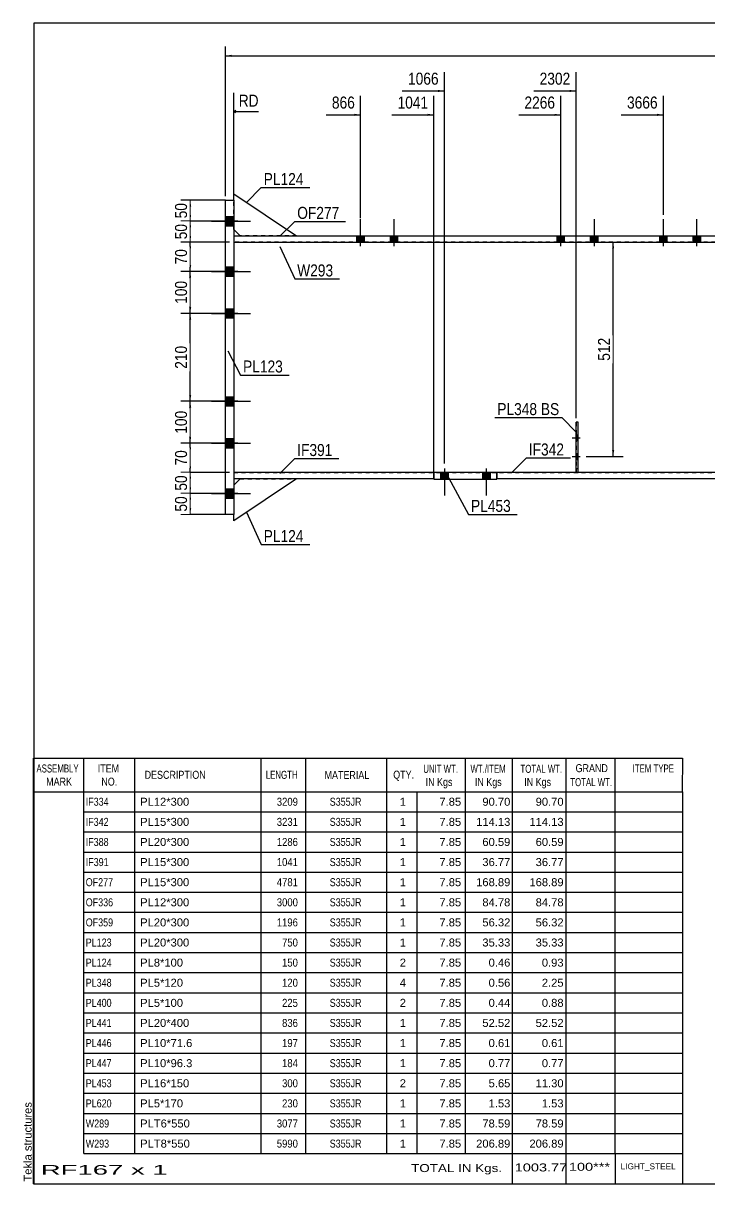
# Model space of a CAD drawing. Header units: millimetres. Extents: x -649 to -247, y -197 to 80.
# Drawn here: x -649.3 to -485.3, y -197.3 to 79.8 of the extents above; entities that cross this region are included whole.
import ezdxf

# ---------------------------------------------------------------- set-up
doc = ezdxf.new("R2010")
doc.units = ezdxf.units.MM
doc.linetypes.add('DXK_LINE_DOT1', pattern=[1.8814, 0.9407, -0.9407])
doc.linetypes.add('DXK_LINE_DOT2', pattern=[3.9198, 1.9599, -1.9599])
doc.styles.add('Arial', font='ARIAL.TTF', dxfattribs={"height": 0.2})
doc.styles.add('Arial Narrow', font='ARIALN.TTF', dxfattribs={"height": 0.2})

# ---------------------------------------------------------------- blocks, each defined once
blk = doc.blocks.new('Unknown-627307222-6750')
at = {"color": 5, "linetype": 'Continuous'}
for p, q in [((-246.76, 79.75), (-646.76, 79.75)), ((-646.76, 79.75), (-646.76, -197.25)), ((-646.76, -197.25), (-246.76, -197.25))]:
    blk.add_line(p, q, dxfattribs=at)
at = {"color": 174, "linetype": 'Continuous', "style": 'Arial'}
blk.add_text('Tekla structures', height=1.9102, rotation=90, dxfattribs=at).set_placement((-647.26, -196.75))
blk = doc.blocks.new('Part-627307222-8861 - 4763')
at = {"color": 7, "linetype": 'DXK_LINE_DOT1'}
for p, q in [((-517.27, -15.5), (-517.27, -27.5)), ((-516.77, -15.5), (-517.27, -15.5)), ((-516.77, -27.5), (-516.77, -15.5))]:
    blk.add_line(p, q, dxfattribs=at)
blk = doc.blocks.new('Part-627307222-4787 - 4763')
at = {"color": 2, "linetype": 'Continuous'}
for p, q in [((-601, 37.5), (-599, 37.5)), ((-601, -37.5), (-601, 37.5)), ((-599, 37.5), (-599, -37.5)), ((-599, -37.5), (-601, -37.5))]:
    blk.add_line(p, q, dxfattribs=at)
blk = doc.blocks.new('Part-627307222-4779 - 4763')
at = {"color": 2, "linetype": 'Continuous'}
for p, q in [((-599, 29), (-577, 29)), ((-599, 29), (-599, 27.5)), ((-576.9, 29), (-529.19, 29)), ((-529.09, 29), (-504.69, 29)), ((-504.59, 29), (-480.19, 29)), ((-480.09, 29), (-451.09, 29)), ((-450.99, 29), (-443.99, 29)), ((-443.99, 29), (-443.99, 27.5)), ((-599, 27.5), (-577, 27.5)), ((-576.9, 27.5), (-529.19, 27.5)), ((-529.09, 27.5), (-504.69, 27.5)), ((-504.59, 27.5), (-480.19, 27.5)), ((-480.09, 27.5), (-451.09, 27.5)), ((-450.99, 27.5), (-443.99, 27.5))]:
    blk.add_line(p, q, dxfattribs=at)
blk = doc.blocks.new('Bolt-627307222-8863 - 4763')
at = {"color": 3, "linetype": 'DXK_LINE_DOT2'}
for p, q in [((-518.22, -19.18), (-514.92, -19.18)), ((-517.27, -18.48), (-516.77, -18.48)), ((-517.27, -19.88), (-516.77, -19.88)), ((-518.22, -23.66), (-514.92, -23.66)), ((-517.27, -22.96), (-516.77, -22.96)), ((-517.27, -24.36), (-516.77, -24.36))]:
    blk.add_line(p, q, dxfattribs=at)
blk = doc.blocks.new('Part-627307222-4785 - 4763')
at = {"color": 7, "linetype": 'DXK_LINE_DOT1'}
for p, q in [((-577, 27.5), (-599, 27.5)), ((-599, 27.5), (-599, -27.5)), ((-529.19, 27.5), (-576.9, 27.5)), ((-504.69, 27.5), (-529.09, 27.5)), ((-480.19, 27.5), (-504.59, 27.5)), ((-599, -27.5), (-577, -27.5)), ((-576.9, -27.5), (-529.19, -27.5)), ((-529.09, -27.5), (-504.69, -27.5)), ((-504.59, -27.5), (-480.19, -27.5))]:
    blk.add_line(p, q, dxfattribs=at)
blk = doc.blocks.new('Part-627307222-4786 - 4763')
at = {"color": 2, "linetype": 'Continuous'}
for p, q in [((-529.19, -27.5), (-536.19, -27.5)), ((-536.19, -27.5), (-536.19, -29)), ((-504.69, -27.5), (-529.09, -27.5)), ((-480.19, -27.5), (-504.59, -27.5)), ((-473.09, -27.5), (-480.09, -27.5)), ((-473.09, -27.5), (-473.09, -29)), ((-529.19, -29), (-536.19, -29)), ((-504.69, -29), (-529.09, -29)), ((-480.19, -29), (-504.59, -29)), ((-473.09, -29), (-480.09, -29))]:
    blk.add_line(p, q, dxfattribs=at)
blk = doc.blocks.new('Part-627307222-4790 - 4763')
at = {"color": 2, "linetype": 'Continuous'}
for p, q in [((-584, -29), (-599, -39)), ((-597.5, -29), (-599, -30.5)), ((-599, -39), (-599, -37.5))]:
    blk.add_line(p, q, dxfattribs=at)
at = {"color": 7, "linetype": 'DXK_LINE_DOT1'}
for p, q in [((-597.5, -29), (-584, -29)), ((-599, -30.5), (-599, -37.5))]:
    blk.add_line(p, q, dxfattribs=at)
blk = doc.blocks.new('Part-627307222-4792 - 4763')
at = {"color": 2, "linetype": 'Continuous'}
for p, q in [((-599, 37.5), (-599, 39)), ((-599, 39), (-584, 29)), ((-597.5, 29), (-599, 30.5))]:
    blk.add_line(p, q, dxfattribs=at)
at = {"color": 7, "linetype": 'DXK_LINE_DOT1'}
for p, q in [((-599, 30.5), (-599, 37.5)), ((-584, 29), (-597.5, 29))]:
    blk.add_line(p, q, dxfattribs=at)
blk = doc.blocks.new('Part-627307222-4800 - 4763')
at = {"color": 2, "linetype": 'Continuous'}
for p, q in [((-551.19, -29.1), (-551.19, -27.5)), ((-536.19, -27.5), (-551.19, -27.5)), ((-536.19, -29.1), (-536.19, -27.5)), ((-551.19, -29.1), (-536.19, -29.1))]:
    blk.add_line(p, q, dxfattribs=at)
blk = doc.blocks.new('Part-627307222-4801 - 4763')
at = {"color": 2, "linetype": 'Continuous'}
for p, q in [((-577, -27.5), (-599, -27.5)), ((-599, -27.5), (-599, -29)), ((-551.19, -27.5), (-576.9, -27.5)), ((-551.19, -27.5), (-551.19, -29)), ((-577, -29), (-599, -29)), ((-551.19, -29), (-576.9, -29))]:
    blk.add_line(p, q, dxfattribs=at)
blk = doc.blocks.new('Bolt-627307222-4808 - 4763')
at = {"linetype": 'Continuous'}
for points in [[(-495.49, 29), (-497.29, 29), (-497.29, 27.5), (-495.49, 27.5)], [(-495.49, 29), (-497.29, 29), (-497.29, 27.5), (-495.49, 27.5)], [(-487.49, 29), (-489.29, 29), (-489.29, 27.5), (-487.49, 27.5)], [(-487.49, 29), (-489.29, 29), (-489.29, 27.5), (-487.49, 27.5)]]:
    blk.add_hatch(color=3, dxfattribs=at).paths.add_polyline_path(points)
at = {"color": 3, "linetype": 'Continuous'}
for p, q in [((-496.39, 26.5), (-496.39, 33)), ((-496.39, 26.5), (-496.39, 33)), ((-488.39, 26.5), (-488.39, 33)), ((-488.39, 26.5), (-488.39, 33)), ((-497.29, 27.5), (-497.29, 29)), ((-497.29, 27.5), (-497.29, 29)), ((-495.49, 27.5), (-495.49, 29)), ((-495.49, 27.5), (-495.49, 29)), ((-489.29, 27.5), (-489.29, 29)), ((-489.29, 27.5), (-489.29, 29)), ((-487.49, 27.5), (-487.49, 29)), ((-487.49, 27.5), (-487.49, 29))]:
    blk.add_line(p, q, dxfattribs=at)
blk = doc.blocks.new('Bolt-627307222-4809 - 4763')
at = {"linetype": 'Continuous'}
for points in [[(-519.99, 29), (-521.79, 29), (-521.79, 27.5), (-519.99, 27.5)], [(-519.99, 29), (-521.79, 29), (-521.79, 27.5), (-519.99, 27.5)], [(-511.99, 29), (-513.79, 29), (-513.79, 27.5), (-511.99, 27.5)], [(-511.99, 29), (-513.79, 29), (-513.79, 27.5), (-511.99, 27.5)]]:
    blk.add_hatch(color=3, dxfattribs=at).paths.add_polyline_path(points)
at = {"color": 3, "linetype": 'Continuous'}
for p, q in [((-520.89, 26.5), (-520.89, 33)), ((-520.89, 26.5), (-520.89, 33)), ((-512.89, 26.5), (-512.89, 33)), ((-512.89, 26.5), (-512.89, 33)), ((-521.79, 27.5), (-521.79, 29)), ((-521.79, 27.5), (-521.79, 29)), ((-519.99, 27.5), (-519.99, 29)), ((-519.99, 27.5), (-519.99, 29)), ((-513.79, 27.5), (-513.79, 29)), ((-513.79, 27.5), (-513.79, 29)), ((-511.99, 27.5), (-511.99, 29)), ((-511.99, 27.5), (-511.99, 29))]:
    blk.add_line(p, q, dxfattribs=at)
blk = doc.blocks.new('Bolt-627307222-4810 - 4763')
at = {"linetype": 'Continuous'}
for points in [[(-567.8, 29), (-569.6, 29), (-569.6, 27.5), (-567.8, 27.5)], [(-567.8, 29), (-569.6, 29), (-569.6, 27.5), (-567.8, 27.5)], [(-559.8, 29), (-561.6, 29), (-561.6, 27.5), (-559.8, 27.5)], [(-559.8, 29), (-561.6, 29), (-561.6, 27.5), (-559.8, 27.5)]]:
    blk.add_hatch(color=3, dxfattribs=at).paths.add_polyline_path(points)
at = {"color": 3, "linetype": 'Continuous'}
for p, q in [((-568.7, 26.5), (-568.7, 33)), ((-568.7, 26.5), (-568.7, 33)), ((-560.7, 26.5), (-560.7, 33)), ((-560.7, 26.5), (-560.7, 33)), ((-569.6, 27.5), (-569.6, 29)), ((-569.6, 27.5), (-569.6, 29)), ((-567.8, 27.5), (-567.8, 29)), ((-567.8, 27.5), (-567.8, 29)), ((-561.6, 27.5), (-561.6, 29)), ((-561.6, 27.5), (-561.6, 29)), ((-559.8, 27.5), (-559.8, 29)), ((-559.8, 27.5), (-559.8, 29))]:
    blk.add_line(p, q, dxfattribs=at)
blk = doc.blocks.new('Bolt-627307222-4818 - 4763')
at = {"linetype": 'Continuous'}
for points in [[(-601, 33.6), (-601, 31.4), (-599, 31.4), (-599, 33.6)], [(-601, 33.6), (-601, 31.4), (-599, 31.4), (-599, 33.6)], [(-601, 21.6), (-601, 19.4), (-599, 19.4), (-599, 21.6)], [(-601, 21.6), (-601, 19.4), (-599, 19.4), (-599, 21.6)], [(-601, 11.6), (-601, 9.4), (-599, 9.4), (-599, 11.6)], [(-601, 11.6), (-601, 9.4), (-599, 9.4), (-599, 11.6)], [(-601, -9.4), (-601, -11.6), (-599, -11.6), (-599, -9.4)], [(-601, -9.4), (-601, -11.6), (-599, -11.6), (-599, -9.4)], [(-601, -19.4), (-601, -21.6), (-599, -21.6), (-599, -19.4)], [(-601, -19.4), (-601, -21.6), (-599, -21.6), (-599, -19.4)], [(-601, -31.4), (-601, -33.6), (-599, -33.6), (-599, -31.4)], [(-601, -31.4), (-601, -33.6), (-599, -33.6), (-599, -31.4)]]:
    blk.add_hatch(color=3, dxfattribs=at).paths.add_polyline_path(points)
at = {"color": 3, "linetype": 'Continuous'}
for p, q in [((-601, 33.6), (-599, 33.6)), ((-601, 33.6), (-599, 33.6)), ((-604.34, 32.5), (-595, 32.5)), ((-604.34, 32.5), (-595, 32.5)), ((-601, 31.4), (-599, 31.4)), ((-601, 31.4), (-599, 31.4)), ((-604.34, 20.5), (-595, 20.5)), ((-604.34, 20.5), (-595, 20.5)), ((-601, 21.6), (-599, 21.6)), ((-601, 21.6), (-599, 21.6)), ((-601, 19.4), (-599, 19.4)), ((-601, 19.4), (-599, 19.4)), ((-601, 11.6), (-599, 11.6)), ((-601, 11.6), (-599, 11.6)), ((-604.34, 10.5), (-595, 10.5)), ((-604.34, 10.5), (-595, 10.5)), ((-601, 9.4), (-599, 9.4)), ((-601, 9.4), (-599, 9.4)), ((-604.34, -10.5), (-595, -10.5)), ((-604.34, -10.5), (-595, -10.5)), ((-601, -9.4), (-599, -9.4)), ((-601, -9.4), (-599, -9.4)), ((-601, -11.6), (-599, -11.6)), ((-601, -11.6), (-599, -11.6)), ((-604.34, -20.5), (-595, -20.5)), ((-604.34, -20.5), (-595, -20.5)), ((-601, -19.4), (-599, -19.4)), ((-601, -19.4), (-599, -19.4)), ((-601, -21.6), (-599, -21.6)), ((-601, -21.6), (-599, -21.6)), ((-604.34, -32.5), (-595, -32.5)), ((-604.34, -32.5), (-595, -32.5)), ((-601, -31.4), (-599, -31.4)), ((-601, -31.4), (-599, -31.4)), ((-601, -33.6), (-599, -33.6)), ((-601, -33.6), (-599, -33.6))]:
    blk.add_line(p, q, dxfattribs=at)
blk = doc.blocks.new('Bolt-627307222-4824 - 4763')
at = {"linetype": 'Continuous'}
for points in [[(-547.79, -27.5), (-549.59, -27.5), (-549.59, -29.1), (-547.79, -29.1)], [(-547.79, -27.5), (-549.59, -27.5), (-549.59, -29.1), (-547.79, -29.1)], [(-537.79, -27.5), (-539.59, -27.5), (-539.59, -29.1), (-537.79, -29.1)], [(-537.79, -27.5), (-539.59, -27.5), (-539.59, -29.1), (-537.79, -29.1)]]:
    blk.add_hatch(color=3, dxfattribs=at).paths.add_polyline_path(points)
at = {"color": 3, "linetype": 'Continuous'}
for p, q in [((-549.59, -27.5), (-549.59, -29.1)), ((-549.59, -27.5), (-549.59, -29.1)), ((-548.69, -26.5), (-548.69, -33)), ((-548.69, -26.5), (-548.69, -33)), ((-547.79, -27.5), (-547.79, -29.1)), ((-547.79, -27.5), (-547.79, -29.1)), ((-539.59, -27.5), (-539.59, -29.1)), ((-539.59, -27.5), (-539.59, -29.1)), ((-538.69, -26.5), (-538.69, -33)), ((-538.69, -26.5), (-538.69, -33)), ((-537.79, -27.5), (-537.79, -29.1)), ((-537.79, -27.5), (-537.79, -29.1))]:
    blk.add_line(p, q, dxfattribs=at)
blk = doc.blocks.new('Part-627307222-8860 - 4763')
at = {"color": 2, "linetype": 'Continuous'}
for p, q in [((-517.27, -27.5), (-517.27, -15.5)), ((-516.77, -15.5), (-517.27, -15.5)), ((-516.77, -27.5), (-516.77, -15.5))]:
    blk.add_line(p, q, dxfattribs=at)
at = {"color": 7, "linetype": 'DXK_LINE_DOT1'}
for p, q in [((-517.27, -26.5), (-516.77, -26.5)), ((-517.27, -27.5), (-516.77, -27.5))]:
    blk.add_line(p, q, dxfattribs=at)
blk = doc.blocks.new('Bolt-627307222-8862 - 4763')
at = {"linetype": 'Continuous'}
for points in [[(-516.77, -19.88), (-516.77, -18.48), (-517.27, -18.48), (-517.27, -19.88)], [(-516.77, -24.36), (-516.77, -22.96), (-517.27, -22.96), (-517.27, -24.36)]]:
    blk.add_hatch(color=3, dxfattribs=at).paths.add_polyline_path(points)
at = {"color": 3, "linetype": 'Continuous'}
for p, q in [((-518.07, -19.18), (-516.77, -19.18)), ((-517.27, -18.48), (-516.77, -18.48)), ((-517.27, -19.88), (-516.77, -19.88)), ((-518.07, -23.66), (-516.77, -23.66)), ((-517.27, -22.96), (-516.77, -22.96)), ((-517.27, -24.36), (-516.77, -24.36))]:
    blk.add_line(p, q, dxfattribs=at)
blk = doc.blocks.new('StraightDimension-627307222-7841 - 4763')
at = {"linetype": 'Continuous'}
blk.add_hatch(color=7, dxfattribs=at).paths.add_polyline_path([(-599.5, 71.72), (-601, 71.97), (-599.5, 72.22)])
at = {"color": 7, "linetype": 'Continuous'}
for p, q in [((-601, 38.5), (-601, 74.22)), ((-601, 71.97), (-313.22, 71.97))]:
    blk.add_line(p, q, dxfattribs=at)
blk = doc.blocks.new('StraightDimension-627307222-8913 - 4763')
at = {"linetype": 'Continuous'}
for points in [[(-609.66, 36), (-609.41, 37.5), (-609.16, 36)], [(-609.16, 34), (-609.41, 32.5), (-609.66, 34)]]:
    blk.add_hatch(color=7, dxfattribs=at).paths.add_polyline_path(points)
at = {"color": 7, "linetype": 'Continuous'}
for p, q in [((-601, 37.5), (-611.66, 37.5)), ((-609.41, 32.5), (-609.41, 37.5)), ((-598, 32.5), (-611.66, 32.5))]:
    blk.add_line(p, q, dxfattribs=at)
at = {"color": 0}
blk.add_wipeout([(-609.56, 37.43), (-613.76, 37.43), (-613.76, 32.57), (-609.56, 32.57)], dxfattribs=at)
at = {"color": 3, "style": 'Arial Narrow'}
blk.add_text('50', height=2.863, rotation=90.0002, dxfattribs=at).set_placement((-610.16, 33.17))
blk = doc.blocks.new('StraightDimension-627307222-8914 - 4763')
at = {"linetype": 'Continuous'}
for points in [[(-609.66, 31), (-609.41, 32.5), (-609.16, 31)], [(-609.16, 29), (-609.41, 27.5), (-609.66, 29)]]:
    blk.add_hatch(color=7, dxfattribs=at).paths.add_polyline_path(points)
at = {"color": 7, "linetype": 'Continuous'}
for p, q in [((-598, 32.5), (-611.66, 32.5)), ((-609.41, 27.5), (-609.41, 32.5)), ((-600, 27.5), (-611.66, 27.5))]:
    blk.add_line(p, q, dxfattribs=at)
at = {"color": 0}
blk.add_wipeout([(-609.56, 32.43), (-613.76, 32.43), (-613.76, 27.57), (-609.56, 27.57)], dxfattribs=at)
at = {"color": 3, "style": 'Arial Narrow'}
blk.add_text('50', height=2.863, rotation=90.0002, dxfattribs=at).set_placement((-610.16, 28.17))
blk = doc.blocks.new('StraightDimension-627307222-8915 - 4763')
at = {"linetype": 'Continuous'}
for points in [[(-609.66, 26), (-609.41, 27.5), (-609.16, 26)], [(-609.16, 22), (-609.41, 20.5), (-609.66, 22)]]:
    blk.add_hatch(color=7, dxfattribs=at).paths.add_polyline_path(points)
at = {"color": 7, "linetype": 'Continuous'}
for p, q in [((-600, 27.5), (-611.66, 27.5)), ((-609.41, 20.5), (-609.41, 27.5)), ((-598, 20.5), (-611.66, 20.5))]:
    blk.add_line(p, q, dxfattribs=at)
at = {"color": 0}
blk.add_wipeout([(-609.56, 26.43), (-613.76, 26.43), (-613.76, 21.57), (-609.56, 21.57)], dxfattribs=at)
at = {"color": 3, "style": 'Arial Narrow'}
blk.add_text('70', height=2.863, rotation=90.0002, dxfattribs=at).set_placement((-610.16, 22.17))
blk = doc.blocks.new('StraightDimension-627307222-8916 - 4763')
at = {"linetype": 'Continuous'}
for points in [[(-609.66, 19), (-609.41, 20.5), (-609.16, 19)], [(-609.16, 12), (-609.41, 10.5), (-609.66, 12)]]:
    blk.add_hatch(color=7, dxfattribs=at).paths.add_polyline_path(points)
at = {"color": 7, "linetype": 'Continuous'}
for p, q in [((-598, 20.5), (-611.66, 20.5)), ((-609.41, 10.5), (-609.41, 20.5)), ((-598, 10.5), (-611.66, 10.5))]:
    blk.add_line(p, q, dxfattribs=at)
at = {"color": 0}
blk.add_wipeout([(-609.56, 18.84), (-613.76, 18.84), (-613.76, 12.16), (-609.56, 12.16)], dxfattribs=at)
at = {"color": 3, "style": 'Arial Narrow'}
blk.add_text('100', height=2.863, rotation=90.0002, dxfattribs=at).set_placement((-610.16, 12.76))
blk = doc.blocks.new('StraightDimension-627307222-8917 - 4763')
at = {"linetype": 'Continuous'}
for points in [[(-609.66, 9), (-609.41, 10.5), (-609.16, 9)], [(-609.16, -9), (-609.41, -10.5), (-609.66, -9)]]:
    blk.add_hatch(color=7, dxfattribs=at).paths.add_polyline_path(points)
at = {"color": 7, "linetype": 'Continuous'}
for p, q in [((-598, 10.5), (-611.66, 10.5)), ((-609.41, -10.5), (-609.41, 10.5)), ((-598, -10.5), (-611.66, -10.5))]:
    blk.add_line(p, q, dxfattribs=at)
at = {"color": 0}
blk.add_wipeout([(-609.56, 3.34), (-613.76, 3.34), (-613.76, -3.34), (-609.56, -3.34)], dxfattribs=at)
at = {"color": 3, "style": 'Arial Narrow'}
blk.add_text('210', height=2.863, rotation=90.0002, dxfattribs=at).set_placement((-610.16, -2.74))
blk = doc.blocks.new('StraightDimension-627307222-8918 - 4763')
at = {"linetype": 'Continuous'}
for points in [[(-609.66, -12), (-609.41, -10.5), (-609.16, -12)], [(-609.16, -19), (-609.41, -20.5), (-609.66, -19)]]:
    blk.add_hatch(color=7, dxfattribs=at).paths.add_polyline_path(points)
at = {"color": 7, "linetype": 'Continuous'}
for p, q in [((-598, -10.5), (-611.66, -10.5)), ((-609.41, -20.5), (-609.41, -10.5)), ((-598, -20.5), (-611.66, -20.5))]:
    blk.add_line(p, q, dxfattribs=at)
at = {"color": 0}
blk.add_wipeout([(-609.56, -12.16), (-613.76, -12.16), (-613.76, -18.84), (-609.56, -18.84)], dxfattribs=at)
at = {"color": 3, "style": 'Arial Narrow'}
blk.add_text('100', height=2.863, rotation=90.0002, dxfattribs=at).set_placement((-610.16, -18.24))
blk = doc.blocks.new('StraightDimension-627307222-8919 - 4763')
at = {"linetype": 'Continuous'}
for points in [[(-609.66, -22), (-609.41, -20.5), (-609.16, -22)], [(-609.16, -26), (-609.41, -27.5), (-609.66, -26)]]:
    blk.add_hatch(color=7, dxfattribs=at).paths.add_polyline_path(points)
at = {"color": 7, "linetype": 'Continuous'}
for p, q in [((-598, -20.5), (-611.66, -20.5)), ((-609.41, -27.5), (-609.41, -20.5)), ((-600, -27.5), (-611.66, -27.5))]:
    blk.add_line(p, q, dxfattribs=at)
at = {"color": 0}
blk.add_wipeout([(-609.56, -21.57), (-613.76, -21.57), (-613.76, -26.43), (-609.56, -26.43)], dxfattribs=at)
at = {"color": 3, "style": 'Arial Narrow'}
blk.add_text('70', height=2.863, rotation=90.0002, dxfattribs=at).set_placement((-610.16, -25.83))
blk = doc.blocks.new('StraightDimension-627307222-8920 - 4763')
at = {"linetype": 'Continuous'}
for points in [[(-609.66, -29), (-609.41, -27.5), (-609.16, -29)], [(-609.16, -31), (-609.41, -32.5), (-609.66, -31)]]:
    blk.add_hatch(color=7, dxfattribs=at).paths.add_polyline_path(points)
at = {"color": 7, "linetype": 'Continuous'}
for p, q in [((-600, -27.5), (-611.66, -27.5)), ((-609.41, -32.5), (-609.41, -27.5)), ((-598, -32.5), (-611.66, -32.5))]:
    blk.add_line(p, q, dxfattribs=at)
at = {"color": 0}
blk.add_wipeout([(-609.56, -27.57), (-613.76, -27.57), (-613.76, -32.43), (-609.56, -32.43)], dxfattribs=at)
at = {"color": 3, "style": 'Arial Narrow'}
blk.add_text('50', height=2.863, rotation=90.0002, dxfattribs=at).set_placement((-610.16, -31.83))
blk = doc.blocks.new('StraightDimension-627307222-8921 - 4763')
at = {"linetype": 'Continuous'}
for points in [[(-609.66, -34), (-609.41, -32.5), (-609.16, -34)], [(-609.16, -36), (-609.41, -37.5), (-609.66, -36)]]:
    blk.add_hatch(color=7, dxfattribs=at).paths.add_polyline_path(points)
at = {"color": 7, "linetype": 'Continuous'}
for p, q in [((-598, -32.5), (-611.66, -32.5)), ((-609.41, -37.5), (-609.41, -32.5)), ((-601, -37.5), (-611.66, -37.5))]:
    blk.add_line(p, q, dxfattribs=at)
at = {"color": 0}
blk.add_wipeout([(-609.56, -32.57), (-613.76, -32.57), (-613.76, -37.43), (-609.56, -37.43)], dxfattribs=at)
at = {"color": 3, "style": 'Arial Narrow'}
blk.add_text('50', height=2.863, rotation=90.0002, dxfattribs=at).set_placement((-610.16, -36.83))
blk = doc.blocks.new('StraightDimension-627307222-9176 - 4763')
at = {"linetype": 'Continuous'}
for points in [[(-508.65, 26), (-508.4, 27.5), (-508.15, 26)], [(-508.15, -22.16), (-508.4, -23.66), (-508.65, -22.16)]]:
    blk.add_hatch(color=7, dxfattribs=at).paths.add_polyline_path(points)
at = {"color": 7, "linetype": 'Continuous'}
for p, q in [((-508.4, -23.66), (-508.4, 27.5)), ((-508.4, 27.5), (-508.4, 27.5)), ((-514.84, -23.66), (-506, -23.66))]:
    blk.add_line(p, q, dxfattribs=at)
at = {"color": 0}
blk.add_wipeout([(-508.55, 5.26), (-512.75, 5.26), (-512.75, -1.42), (-508.55, -1.42)], dxfattribs=at)
at = {"color": 3, "style": 'Arial Narrow'}
blk.add_text('512', height=2.863, rotation=90.0002, dxfattribs=at).set_placement((-509.15, -0.82))
blk = doc.blocks.new('StraightDimension-627307222-10283 - 4763')
at = {"linetype": 'Continuous'}
blk.add_hatch(color=7, dxfattribs=at).paths.add_polyline_path([(-497.89, 58.13), (-496.39, 57.88), (-497.89, 57.63)])
at = {"color": 7, "linetype": 'Continuous'}
for p, q in [((-496.39, 34), (-496.39, 62.38)), ((-506.45, 57.88), (-496.39, 57.88))]:
    blk.add_line(p, q, dxfattribs=at)
at = {"color": 0}
blk.add_wipeout([(-497.16, 58.78), (-497.16, 62.98), (-505.68, 62.98), (-505.68, 58.78)], dxfattribs=at)
at = {"color": 3, "style": 'Arial Narrow'}
blk.add_text('3666', height=2.863, dxfattribs=at).set_placement((-505.08, 59.38))
blk = doc.blocks.new('StraightDimension-627307222-10284 - 4763')
at = {"linetype": 'Continuous'}
blk.add_hatch(color=7, dxfattribs=at).paths.add_polyline_path([(-518.77, 63.83), (-517.27, 63.58), (-518.77, 63.33)])
at = {"color": 7, "linetype": 'Continuous'}
for p, q in [((-517.27, -14.5), (-517.27, 68.08)), ((-527.33, 63.58), (-517.27, 63.58))]:
    blk.add_line(p, q, dxfattribs=at)
at = {"color": 0}
blk.add_wipeout([(-518.04, 64.48), (-518.04, 68.68), (-526.55, 68.68), (-526.55, 64.48)], dxfattribs=at)
at = {"color": 3, "style": 'Arial Narrow'}
blk.add_text('2302', height=2.863, dxfattribs=at).set_placement((-525.95, 65.08))
blk = doc.blocks.new('StraightDimension-627307222-10285 - 4763')
at = {"linetype": 'Continuous'}
blk.add_hatch(color=7, dxfattribs=at).paths.add_polyline_path([(-522.39, 58.13), (-520.89, 57.88), (-522.39, 57.63)])
at = {"color": 7, "linetype": 'Continuous'}
for p, q in [((-520.89, 32.68), (-520.89, 62.38)), ((-530.95, 57.88), (-520.89, 57.88))]:
    blk.add_line(p, q, dxfattribs=at)
at = {"color": 0}
blk.add_wipeout([(-521.66, 58.78), (-521.66, 62.98), (-530.18, 62.98), (-530.18, 58.78)], dxfattribs=at)
at = {"color": 3, "style": 'Arial Narrow'}
blk.add_text('2266', height=2.863, dxfattribs=at).set_placement((-529.58, 59.38))
blk = doc.blocks.new('StraightDimension-627307222-10286 - 4763')
at = {"linetype": 'Continuous'}
blk.add_hatch(color=7, dxfattribs=at).paths.add_polyline_path([(-550.19, 63.83), (-548.69, 63.58), (-550.19, 63.33)])
at = {"color": 7, "linetype": 'Continuous'}
for p, q in [((-548.69, -25.35), (-548.69, 68.08)), ((-558.75, 63.58), (-548.69, 63.58))]:
    blk.add_line(p, q, dxfattribs=at)
at = {"color": 0}
blk.add_wipeout([(-549.46, 64.48), (-549.46, 68.68), (-557.98, 68.68), (-557.98, 64.48)], dxfattribs=at)
at = {"color": 3, "style": 'Arial Narrow'}
blk.add_text('1066', height=2.863, dxfattribs=at).set_placement((-557.38, 65.08))
blk = doc.blocks.new('StraightDimension-627307222-10287 - 4763')
at = {"linetype": 'Continuous'}
blk.add_hatch(color=7, dxfattribs=at).paths.add_polyline_path([(-552.69, 58.13), (-551.19, 57.88), (-552.69, 57.63)])
at = {"color": 7, "linetype": 'Continuous'}
for p, q in [((-551.19, -27.3), (-551.19, 62.38)), ((-561.25, 57.88), (-551.19, 57.88))]:
    blk.add_line(p, q, dxfattribs=at)
at = {"color": 0}
blk.add_wipeout([(-551.96, 58.78), (-551.96, 62.98), (-560.48, 62.98), (-560.48, 58.78)], dxfattribs=at)
at = {"color": 3, "style": 'Arial Narrow'}
blk.add_text('1041', height=2.863, dxfattribs=at).set_placement((-559.88, 59.38))
blk = doc.blocks.new('StraightDimension-627307222-10288 - 4763')
at = {"linetype": 'Continuous'}
blk.add_hatch(color=7, dxfattribs=at).paths.add_polyline_path([(-570.2, 58.13), (-568.7, 57.88), (-570.2, 57.63)])
at = {"color": 7, "linetype": 'Continuous'}
for p, q in [((-568.7, 33.2), (-568.7, 62.38)), ((-576.93, 57.88), (-568.7, 57.88))]:
    blk.add_line(p, q, dxfattribs=at)
at = {"color": 0, "linetype": 'Continuous'}
blk.add_wipeout([(-592.47, 59.23), (-592.47, 63.43), (-598.41, 63.43), (-598.41, 59.23)], dxfattribs=at)
at = {"color": 7, "linetype": 'Continuous'}
for p, q in [((-599, 38.5), (-599, 63.13)), ((-598.5, 58.88), (-599, 58.63)), ((-598.5, 58.38), (-599, 58.63)), ((-593.07, 58.63), (-599, 58.63))]:
    blk.add_line(p, q, dxfattribs=at)
at = {"color": 3, "linetype": 'Continuous', "style": 'Arial Narrow'}
blk.add_text('RD', height=2.863, dxfattribs=at).set_placement((-597.81, 59.83))
at = {"color": 0}
blk.add_wipeout([(-569.47, 58.78), (-569.47, 62.98), (-576.16, 62.98), (-576.16, 58.78)], dxfattribs=at)
at = {"color": 3, "style": 'Arial Narrow'}
blk.add_text('866', height=2.863, dxfattribs=at).set_placement((-575.56, 59.38))
blk = doc.blocks.new('CBS_BOM-627307222-10850')
at = {"color": 7, "linetype": 'Continuous'}
for p, q in [((-646.8, -103.68), (-646.8, -95.68)), ((-646.79, -95.68), (-491.87, -95.68)), ((-634.8, -103.68), (-634.8, -95.68)), ((-622.61, -103.68), (-622.61, -95.68)), ((-592.44, -103.68), (-592.44, -95.68)), ((-581.76, -103.68), (-581.76, -95.68)), ((-562.44, -103.68), (-562.44, -95.68)), ((-543.64, -103.68), (-543.64, -95.68)), ((-532.43, -103.68), (-532.43, -95.68)), ((-519.65, -103.68), (-519.65, -95.68)), ((-507.89, -103.68), (-507.89, -95.68)), ((-491.87, -95.69), (-491.88, -103.67)), ((-646.8, -103.68), (-491.87, -103.68)), ((-646.8, -108.48), (-646.8, -103.68)), ((-634.8, -108.48), (-634.8, -103.68)), ((-622.61, -108.48), (-622.61, -103.68)), ((-592.44, -108.48), (-592.44, -103.68)), ((-581.76, -108.48), (-581.76, -103.68)), ((-562.44, -108.48), (-562.44, -103.68)), ((-555.18, -108.48), (-555.18, -103.68)), ((-543.64, -108.48), (-543.64, -103.68)), ((-532.43, -108.48), (-532.43, -103.68)), ((-519.65, -108.48), (-519.65, -103.68)), ((-507.88, -108.48), (-507.88, -103.68)), ((-491.87, -103.68), (-491.87, -108.48)), ((-646.8, -113.28), (-646.8, -108.48)), ((-634.8, -108.48), (-491.87, -108.48)), ((-634.8, -113.28), (-634.8, -108.48)), ((-622.61, -113.28), (-622.61, -108.48)), ((-592.44, -113.28), (-592.44, -108.48)), ((-581.76, -113.28), (-581.76, -108.48)), ((-562.44, -113.28), (-562.44, -108.48)), ((-555.18, -113.28), (-555.18, -108.48)), ((-543.64, -113.28), (-543.64, -108.48)), ((-532.43, -113.28), (-532.43, -108.48)), ((-519.65, -113.28), (-519.65, -108.48)), ((-507.88, -113.28), (-507.88, -108.48)), ((-491.87, -108.48), (-491.87, -113.28)), ((-646.8, -118.08), (-646.8, -113.28)), ((-634.8, -113.28), (-491.87, -113.28)), ((-634.8, -118.08), (-634.8, -113.28)), ((-622.61, -118.08), (-622.61, -113.28)), ((-592.44, -118.08), (-592.44, -113.28)), ((-581.76, -118.08), (-581.76, -113.28)), ((-562.44, -118.08), (-562.44, -113.28)), ((-555.18, -118.08), (-555.18, -113.28)), ((-543.64, -118.08), (-543.64, -113.28)), ((-532.43, -118.08), (-532.43, -113.28)), ((-519.65, -118.08), (-519.65, -113.28)), ((-507.88, -118.08), (-507.88, -113.28)), ((-491.87, -113.28), (-491.87, -118.08)), ((-646.8, -122.88), (-646.8, -118.08)), ((-634.8, -118.08), (-491.87, -118.08)), ((-634.8, -122.88), (-634.8, -118.08)), ((-622.61, -122.88), (-622.61, -118.08)), ((-592.44, -122.88), (-592.44, -118.08)), ((-581.76, -122.88), (-581.76, -118.08)), ((-562.44, -122.88), (-562.44, -118.08)), ((-555.18, -122.88), (-555.18, -118.08)), ((-543.64, -122.88), (-543.64, -118.08)), ((-532.43, -122.88), (-532.43, -118.08)), ((-519.65, -122.88), (-519.65, -118.08)), ((-507.88, -122.88), (-507.88, -118.08)), ((-491.87, -118.08), (-491.87, -122.88)), ((-646.8, -127.68), (-646.8, -122.88)), ((-634.8, -122.88), (-491.87, -122.88)), ((-634.8, -127.68), (-634.8, -122.88)), ((-622.61, -127.68), (-622.61, -122.88)), ((-592.44, -127.68), (-592.44, -122.88)), ((-581.76, -127.68), (-581.76, -122.88)), ((-562.44, -127.68), (-562.44, -122.88)), ((-555.18, -127.68), (-555.18, -122.88)), ((-543.64, -127.68), (-543.64, -122.88)), ((-532.43, -127.68), (-532.43, -122.88)), ((-519.65, -127.68), (-519.65, -122.88)), ((-507.88, -127.68), (-507.88, -122.88)), ((-491.87, -122.88), (-491.87, -127.68)), ((-646.8, -132.48), (-646.8, -127.68)), ((-634.8, -127.68), (-491.87, -127.68)), ((-634.8, -132.48), (-634.8, -127.68)), ((-622.61, -132.48), (-622.61, -127.68)), ((-592.44, -132.48), (-592.44, -127.68)), ((-581.76, -132.48), (-581.76, -127.68)), ((-562.44, -132.48), (-562.44, -127.68)), ((-555.18, -132.48), (-555.18, -127.68)), ((-543.64, -132.48), (-543.64, -127.68)), ((-532.43, -132.48), (-532.43, -127.68)), ((-519.65, -132.48), (-519.65, -127.68)), ((-507.88, -132.48), (-507.88, -127.68)), ((-491.87, -127.68), (-491.87, -132.48)), ((-646.8, -137.28), (-646.8, -132.48)), ((-634.8, -132.48), (-491.87, -132.48)), ((-634.8, -137.28), (-634.8, -132.48)), ((-622.61, -137.28), (-622.61, -132.48)), ((-592.44, -137.28), (-592.44, -132.48)), ((-581.76, -137.28), (-581.76, -132.48)), ((-562.44, -137.28), (-562.44, -132.48)), ((-555.18, -137.28), (-555.18, -132.48)), ((-543.64, -137.28), (-543.64, -132.48)), ((-532.43, -137.28), (-532.43, -132.48)), ((-519.65, -137.28), (-519.65, -132.48)), ((-507.88, -137.28), (-507.88, -132.48)), ((-491.87, -132.48), (-491.87, -137.28)), ((-646.8, -142.08), (-646.8, -137.28)), ((-634.8, -137.28), (-491.87, -137.28)), ((-634.8, -142.08), (-634.8, -137.28)), ((-622.61, -142.08), (-622.61, -137.28)), ((-592.44, -142.08), (-592.44, -137.28)), ((-581.76, -142.08), (-581.76, -137.28)), ((-562.44, -142.08), (-562.44, -137.28)), ((-555.18, -142.08), (-555.18, -137.28)), ((-543.64, -142.08), (-543.64, -137.28)), ((-532.43, -142.08), (-532.43, -137.28)), ((-519.65, -142.08), (-519.65, -137.28)), ((-507.88, -142.08), (-507.88, -137.28)), ((-491.87, -137.28), (-491.87, -142.08)), ((-646.8, -146.88), (-646.8, -142.08)), ((-634.8, -142.08), (-491.87, -142.08)), ((-634.8, -146.88), (-634.8, -142.08)), ((-622.61, -146.88), (-622.61, -142.08)), ((-592.44, -146.88), (-592.44, -142.08)), ((-581.76, -146.88), (-581.76, -142.08)), ((-562.44, -146.88), (-562.44, -142.08)), ((-555.18, -146.88), (-555.18, -142.08)), ((-543.64, -146.88), (-543.64, -142.08)), ((-532.43, -146.88), (-532.43, -142.08)), ((-519.65, -146.88), (-519.65, -142.08)), ((-507.88, -146.88), (-507.88, -142.08)), ((-491.87, -142.08), (-491.87, -146.88)), ((-646.8, -151.68), (-646.8, -146.88)), ((-634.8, -146.88), (-491.87, -146.88)), ((-634.8, -151.68), (-634.8, -146.88)), ((-622.61, -151.68), (-622.61, -146.88)), ((-592.44, -151.68), (-592.44, -146.88)), ((-581.76, -151.68), (-581.76, -146.88)), ((-562.44, -151.68), (-562.44, -146.88)), ((-555.18, -151.68), (-555.18, -146.88)), ((-543.64, -151.68), (-543.64, -146.88)), ((-532.43, -151.68), (-532.43, -146.88)), ((-519.65, -151.68), (-519.65, -146.88)), ((-507.88, -151.68), (-507.88, -146.88)), ((-491.87, -146.88), (-491.87, -151.68)), ((-646.8, -156.48), (-646.8, -151.68)), ((-634.8, -151.68), (-491.87, -151.68)), ((-634.8, -156.48), (-634.8, -151.68)), ((-622.61, -156.48), (-622.61, -151.68)), ((-592.44, -156.48), (-592.44, -151.68)), ((-581.76, -156.48), (-581.76, -151.68)), ((-562.44, -156.48), (-562.44, -151.68)), ((-555.18, -156.48), (-555.18, -151.68)), ((-543.64, -156.48), (-543.64, -151.68)), ((-532.43, -156.48), (-532.43, -151.68)), ((-519.65, -156.48), (-519.65, -151.68)), ((-507.88, -156.48), (-507.88, -151.68)), ((-491.87, -151.68), (-491.87, -156.48)), ((-646.8, -161.28), (-646.8, -156.48)), ((-634.8, -156.48), (-491.87, -156.48)), ((-634.8, -161.28), (-634.8, -156.48)), ((-622.61, -161.28), (-622.61, -156.48)), ((-592.44, -161.28), (-592.44, -156.48)), ((-581.76, -161.28), (-581.76, -156.48)), ((-562.44, -161.28), (-562.44, -156.48)), ((-555.18, -161.28), (-555.18, -156.48)), ((-543.64, -161.28), (-543.64, -156.48)), ((-532.43, -161.28), (-532.43, -156.48)), ((-519.65, -161.28), (-519.65, -156.48)), ((-507.88, -161.28), (-507.88, -156.48)), ((-491.87, -156.48), (-491.87, -161.28)), ((-646.8, -166.08), (-646.8, -161.28)), ((-634.8, -161.28), (-491.87, -161.28)), ((-634.8, -166.08), (-634.8, -161.28)), ((-622.61, -166.08), (-622.61, -161.28)), ((-592.44, -166.08), (-592.44, -161.28)), ((-581.76, -166.08), (-581.76, -161.28)), ((-562.44, -166.08), (-562.44, -161.28)), ((-555.18, -166.08), (-555.18, -161.28)), ((-543.64, -166.08), (-543.64, -161.28)), ((-532.43, -166.08), (-532.43, -161.28)), ((-519.65, -166.08), (-519.65, -161.28)), ((-507.88, -166.08), (-507.88, -161.28)), ((-491.87, -161.28), (-491.87, -166.08)), ((-646.8, -170.88), (-646.8, -166.08)), ((-634.8, -166.08), (-491.87, -166.08)), ((-634.8, -170.88), (-634.8, -166.08)), ((-622.61, -170.88), (-622.61, -166.08)), ((-592.44, -170.88), (-592.44, -166.08)), ((-581.76, -170.88), (-581.76, -166.08)), ((-562.44, -170.88), (-562.44, -166.08)), ((-555.18, -170.88), (-555.18, -166.08)), ((-543.64, -170.88), (-543.64, -166.08)), ((-532.43, -170.88), (-532.43, -166.08)), ((-519.65, -170.88), (-519.65, -166.08)), ((-507.88, -170.88), (-507.88, -166.08)), ((-491.87, -166.08), (-491.87, -170.88)), ((-646.8, -175.68), (-646.8, -170.88)), ((-634.8, -170.88), (-491.87, -170.88)), ((-634.8, -175.68), (-634.8, -170.88)), ((-622.61, -175.68), (-622.61, -170.88)), ((-592.44, -175.68), (-592.44, -170.88)), ((-581.76, -175.68), (-581.76, -170.88)), ((-562.44, -175.68), (-562.44, -170.88)), ((-555.18, -175.68), (-555.18, -170.88)), ((-543.64, -175.68), (-543.64, -170.88)), ((-532.43, -175.68), (-532.43, -170.88)), ((-519.65, -175.68), (-519.65, -170.88)), ((-507.88, -175.68), (-507.88, -170.88)), ((-491.87, -170.88), (-491.87, -175.68)), ((-646.8, -180.48), (-646.8, -175.68)), ((-634.8, -175.68), (-491.87, -175.68)), ((-634.8, -180.48), (-634.8, -175.68)), ((-622.61, -180.48), (-622.61, -175.68)), ((-592.44, -180.48), (-592.44, -175.68)), ((-581.76, -180.48), (-581.76, -175.68)), ((-562.44, -180.48), (-562.44, -175.68)), ((-555.18, -180.48), (-555.18, -175.68)), ((-543.64, -180.48), (-543.64, -175.68)), ((-532.43, -180.48), (-532.43, -175.68)), ((-519.65, -180.48), (-519.65, -175.68)), ((-507.88, -180.48), (-507.88, -175.68)), ((-491.87, -175.68), (-491.87, -180.48)), ((-646.8, -185.28), (-646.8, -180.48)), ((-634.8, -180.48), (-491.87, -180.48)), ((-634.8, -185.28), (-634.8, -180.48)), ((-622.61, -185.28), (-622.61, -180.48)), ((-592.44, -185.28), (-592.44, -180.48)), ((-581.76, -185.28), (-581.76, -180.48)), ((-562.44, -185.28), (-562.44, -180.48)), ((-555.18, -185.28), (-555.18, -180.48)), ((-543.64, -185.28), (-543.64, -180.48)), ((-532.43, -185.28), (-532.43, -180.48)), ((-519.65, -185.28), (-519.65, -180.48)), ((-507.88, -185.28), (-507.88, -180.48)), ((-491.87, -180.48), (-491.87, -185.28)), ((-646.8, -190.08), (-646.8, -185.28)), ((-634.8, -185.28), (-491.87, -185.28)), ((-634.8, -190.08), (-634.8, -185.28)), ((-622.61, -190.08), (-622.61, -185.28)), ((-592.44, -190.08), (-592.44, -185.28)), ((-581.76, -190.08), (-581.76, -185.28)), ((-562.44, -190.08), (-562.44, -185.28)), ((-555.18, -190.08), (-555.18, -185.28)), ((-543.64, -190.08), (-543.64, -185.28)), ((-532.43, -190.08), (-532.43, -185.28)), ((-519.65, -190.08), (-519.65, -185.28)), ((-507.88, -190.08), (-507.88, -185.28)), ((-491.87, -185.28), (-491.87, -190.08)), ((-646.8, -197.28), (-646.8, -190.1)), ((-634.8, -190.08), (-491.87, -190.08)), ((-532.43, -197.28), (-532.43, -190.1)), ((-519.65, -197.28), (-519.65, -190.1)), ((-507.84, -197.28), (-507.84, -190.1)), ((-491.87, -190.08), (-491.87, -197.28)), ((-646.8, -197.28), (-491.87, -197.28))]:
    blk.add_line(p, q, dxfattribs=at)
at = {"color": 3, "linetype": 'Continuous', "style": 'Arial'}
for s, height, width, p in [('ASSEMBLY', 1.91, 0.7, (-646.11, -99.1)), ('ITEM', 1.91, 0.8, (-631.47, -99.1)), ('DESCRIPTION', 1.9102, 0.8, (-620.28, -100.61)), ('LENGTH', 1.91, 0.7, (-591.34, -100.61)), ('MATERIAL', 1.91, 0.8, (-577.31, -100.66)), ('QTY.', 1.91, 0.8, (-560.92, -100.58)), ('UNIT WT.', 1.91, 0.7, (-553.75, -99.18)), ('WT./ITEM', 1.91, 0.7, (-542.46, -99.18)), ('TOTAL WT.', 1.91, 0.7, (-530.53, -99.18)), ('GRAND', 1.91, 0.8, (-517.37, -99.02)), ('ITEM TYPE', 1.91, 0.7, (-503.74, -99.1)), ('MARK', 1.91, 0.8, (-643.79, -102.24)), ('NO.', 1.91, 0.8, (-630.61, -102.24)), ('IN Kgs', 1.91, 0.8, (-553.18, -102.32)), ('IN Kgs', 1.91, 0.8, (-541.42, -102.32)), ('IN Kgs', 1.91, 0.8, (-529.63, -102.32)), ('TOTAL WT.', 1.91, 0.7, (-518.63, -102.36))]:
    blk.add_text(s, height=height, dxfattribs=dict(at, width=width)).set_placement(p)
at = {"color": 7, "linetype": 'Continuous', "style": 'Arial'}
for s, width, p in [('IF334', 0.8, (-634.34, -107.04)), ('3209', 0.85, (-588.72, -107.04)), ('S355JR', 0.8, (-576.08, -107.04)), ('IF342', 0.8, (-634.34, -111.84)), ('3231', 0.85, (-588.72, -111.84)), ('S355JR', 0.8, (-576.08, -111.84)), ('IF388', 0.8, (-634.34, -116.64)), ('1286', 0.85, (-588.72, -116.64)), ('S355JR', 0.8, (-576.08, -116.64)), ('IF391', 0.8, (-634.34, -121.44)), ('1041', 0.85, (-588.72, -121.44)), ('S355JR', 0.8, (-576.08, -121.44)), ('OF277', 0.8, (-634.34, -126.24)), ('4781', 0.85, (-588.72, -126.24)), ('S355JR', 0.8, (-576.08, -126.24)), ('OF336', 0.8, (-634.34, -131.04)), ('3000', 0.85, (-588.72, -131.04)), ('S355JR', 0.8, (-576.08, -131.04)), ('OF359', 0.8, (-634.34, -135.84)), ('1196', 0.85, (-588.72, -135.84)), ('S355JR', 0.8, (-576.08, -135.84)), ('PL123', 0.8, (-634.34, -140.64)), ('750', 0.85, (-587.46, -140.64)), ('S355JR', 0.8, (-576.08, -140.64)), ('PL124', 0.8, (-634.34, -145.44)), ('150', 0.85, (-587.46, -145.44)), ('S355JR', 0.8, (-576.08, -145.44)), ('PL348', 0.8, (-634.34, -150.24)), ('120', 0.85, (-587.46, -150.24)), ('S355JR', 0.8, (-576.08, -150.24)), ('PL400', 0.8, (-634.34, -155.04)), ('225', 0.85, (-587.46, -155.04)), ('S355JR', 0.8, (-576.08, -155.04)), ('836', 0.85, (-587.46, -159.84)), ('S355JR', 0.8, (-576.08, -159.84)), ('PL441', 0.8, (-634.34, -159.84)), ('PL446', 0.8, (-634.34, -164.64)), ('197', 0.85, (-587.46, -164.64)), ('S355JR', 0.8, (-576.08, -164.64)), ('PL447', 0.8, (-634.34, -169.44)), ('184', 0.85, (-587.46, -169.44)), ('S355JR', 0.8, (-576.08, -169.44)), ('PL453', 0.8, (-634.34, -174.24)), ('300', 0.85, (-587.46, -174.24)), ('S355JR', 0.8, (-576.08, -174.24)), ('PL620', 0.8, (-634.34, -179.04)), ('230', 0.85, (-587.46, -179.04)), ('S355JR', 0.8, (-576.08, -179.04)), ('W289', 0.8, (-634.34, -183.84)), ('3077', 0.85, (-588.72, -183.84)), ('S355JR', 0.8, (-576.08, -183.84)), ('W293', 0.8, (-634.34, -188.64)), ('5990', 0.85, (-588.72, -188.64)), ('S355JR', 0.8, (-576.08, -188.64))]:
    blk.add_text(s, height=1.91, dxfattribs=dict(at, width=width)).set_placement(p)
for s, p in [('PL12*300', (-621.35, -107.04)), ('1', (-559.36, -107.04)), ('7.85', (-549.89, -107.04)), ('90.70', (-539.63, -107.04)), ('90.70', (-526.91, -107.04)), ('PL15*300', (-621.35, -111.84)), ('1', (-559.36, -111.84)), ('7.85', (-549.89, -111.84)), ('114.13', (-541.11, -111.84)), ('114.13', (-528.39, -111.84)), ('PL20*300', (-621.35, -116.64)), ('1', (-559.36, -116.64)), ('7.85', (-549.89, -116.64)), ('60.59', (-539.63, -116.64)), ('60.59', (-526.91, -116.64)), ('PL15*300', (-621.35, -121.44)), ('1', (-559.36, -121.44)), ('7.85', (-549.89, -121.44)), ('36.77', (-539.63, -121.44)), ('36.77', (-526.91, -121.44)), ('PL15*300', (-621.35, -126.24)), ('1', (-559.36, -126.24)), ('7.85', (-549.89, -126.24)), ('168.89', (-541.11, -126.24)), ('168.89', (-528.39, -126.24)), ('PL12*300', (-621.35, -131.04)), ('1', (-559.36, -131.04)), ('7.85', (-549.89, -131.04)), ('84.78', (-539.63, -131.04)), ('84.78', (-526.91, -131.04)), ('PL20*300', (-621.35, -135.84)), ('1', (-559.36, -135.84)), ('7.85', (-549.89, -135.84)), ('56.32', (-539.63, -135.84)), ('56.32', (-526.91, -135.84)), ('PL20*300', (-621.35, -140.64)), ('1', (-559.36, -140.64)), ('7.85', (-549.89, -140.64)), ('35.33', (-539.63, -140.64)), ('35.33', (-526.91, -140.64)), ('PL8*100', (-621.35, -145.44)), ('2', (-559.36, -145.44)), ('7.85', (-549.89, -145.44)), ('0.46', (-538.14, -145.44)), ('0.93', (-525.43, -145.44)), ('PL5*120', (-621.35, -150.24)), ('4', (-559.36, -150.24)), ('7.85', (-549.89, -150.24)), ('0.56', (-538.14, -150.24)), ('2.25', (-525.43, -150.24)), ('PL5*100', (-621.35, -155.04)), ('2', (-559.36, -155.04)), ('7.85', (-549.89, -155.04)), ('0.44', (-538.14, -155.04)), ('0.88', (-525.43, -155.04)), ('PL20*400', (-621.35, -159.84)), ('7.85', (-549.89, -159.84)), ('52.52', (-539.63, -159.84)), ('52.52', (-526.91, -159.84)), ('1', (-559.36, -159.84)), ('PL10*71.6', (-621.35, -164.64)), ('1', (-559.36, -164.64)), ('7.85', (-549.89, -164.64)), ('0.61', (-538.14, -164.64)), ('0.61', (-525.43, -164.64)), ('PL10*96.3', (-621.35, -169.44)), ('1', (-559.36, -169.44)), ('7.85', (-549.89, -169.44)), ('0.77', (-538.14, -169.44)), ('0.77', (-525.43, -169.44)), ('PL16*150', (-621.35, -174.24)), ('2', (-559.36, -174.24)), ('7.85', (-549.89, -174.24)), ('5.65', (-538.14, -174.24)), ('11.30', (-526.91, -174.24)), ('PL5*170', (-621.35, -179.04)), ('1', (-559.36, -179.04)), ('7.85', (-549.89, -179.04)), ('1.53', (-538.14, -179.04)), ('1.53', (-525.43, -179.04)), ('PLT6*550', (-621.35, -183.84)), ('1', (-559.36, -183.84)), ('7.85', (-549.89, -183.84)), ('78.59', (-539.63, -183.84)), ('78.59', (-526.91, -183.84)), ('PLT8*550', (-621.35, -188.64)), ('1', (-559.36, -188.64)), ('7.85', (-549.89, -188.64)), ('206.89', (-541.11, -188.64)), ('206.89', (-528.39, -188.64))]:
    blk.add_text(s, height=1.91, dxfattribs=at).set_placement(p)
at = {"color": 6, "linetype": 'Continuous', "style": 'Arial'}
for s, height, width, p in [('RF167 x 1', 2.292, 2.05, (-645.07, -195.09)), ('TOTAL IN Kgs.', 1.9102, 1.2, (-556.64, -194.48)), ('1003.77', 1.91, 1.3, (-531.9, -194.33)), ('100***', 1.91, 1.3, (-518.97, -194.17))]:
    blk.add_text(s, height=height, dxfattribs=dict(at, width=width)).set_placement(p)
blk.add_text('LIGHT_STEEL', height=1.4135, dxfattribs=at).set_placement((-506.62, -193.82))
blk = doc.blocks.new('Mark-627307222-6990 - 4763')
at = {"color": 0}
blk.add_wipeout([(-582.33, 41.11), (-582.33, 44.11), (-591.84, 44.11), (-591.84, 41.11)], dxfattribs=at)
blk.add_wipeout([(-582.33, 41.11), (-582.33, 44.11), (-591.84, 44.11), (-591.84, 41.11)], dxfattribs=at)
at = {"color": 7, "linetype": 'Continuous'}
for p, q in [((-595.97, 36.97), (-592.44, 40.51)), ((-592.44, 40.51), (-580.83, 40.51))]:
    blk.add_line(p, q, dxfattribs=at)
at = {"color": 3, "style": 'Arial Narrow'}
blk.add_text('PL124', height=2.863, dxfattribs=at).set_placement((-591.84, 41.11))
blk = doc.blocks.new('Mark-627307222-6984 - 4763')
at = {"color": 0}
blk.add_wipeout([(-587.27, -3.62), (-587.27, -0.62), (-596.77, -0.62), (-596.77, -3.62)], dxfattribs=at)
blk.add_wipeout([(-587.27, -3.62), (-587.27, -0.62), (-596.77, -0.62), (-596.77, -3.62)], dxfattribs=at)
at = {"color": 7, "linetype": 'Continuous'}
for p, q in [((-600.44, 1.55), (-597.37, -4.22)), ((-597.37, -4.22), (-585.77, -4.22))]:
    blk.add_line(p, q, dxfattribs=at)
at = {"color": 3, "style": 'Arial Narrow'}
blk.add_text('PL123', height=2.863, dxfattribs=at).set_placement((-596.77, -3.62))
blk = doc.blocks.new('Mark-627307222-7011 - 4763')
at = {"color": 0}
blk.add_wipeout([(-532.83, -36.89), (-532.83, -33.89), (-542.34, -33.89), (-542.34, -36.89)], dxfattribs=at)
blk.add_wipeout([(-532.83, -36.89), (-532.83, -33.89), (-542.34, -33.89), (-542.34, -36.89)], dxfattribs=at)
at = {"color": 7, "linetype": 'Continuous'}
for p, q in [((-548.16, -27.85), (-542.94, -37.49)), ((-542.94, -37.49), (-531.33, -37.49))]:
    blk.add_line(p, q, dxfattribs=at)
at = {"color": 3, "style": 'Arial Narrow'}
blk.add_text('PL453', height=2.863, dxfattribs=at).set_placement((-542.34, -36.89))
blk = doc.blocks.new('MarkSet-627307222-8884 - 4763')
at = {"color": 0}
blk.add_wipeout([(-526.56, -13.79), (-526.56, -10.79), (-536.06, -10.79), (-536.06, -13.79)], dxfattribs=at)
blk.add_wipeout([(-526.56, -13.79), (-526.56, -10.79), (-536.06, -10.79), (-536.06, -13.79)], dxfattribs=at)
blk.add_wipeout([(-521.27, -13.79), (-521.27, -10.79), (-525.66, -10.79), (-525.66, -13.79)], dxfattribs=at)
blk.add_wipeout([(-521.27, -13.79), (-521.27, -10.79), (-525.66, -10.79), (-525.66, -13.79)], dxfattribs=at)
at = {"color": 7, "linetype": 'Continuous'}
for p in [(-536.66, -14.39), (-517.14, -17.93)]:
    blk.add_line(p, (-520.67, -14.39), dxfattribs=at)
at = {"color": 3, "style": 'Arial Narrow'}
for s, p in [('PL348', (-536.06, -13.79)), ('BS', (-525.66, -13.79))]:
    blk.add_text(s, height=2.863, dxfattribs=at).set_placement(p)
blk = doc.blocks.new('Mark-627307222-6969 - 4763')
at = {"color": 0}
blk.add_wipeout([(-573.79, 33.05), (-573.79, 36.05), (-583.84, 36.05), (-583.84, 33.05)], dxfattribs=at)
blk.add_wipeout([(-573.79, 33.05), (-573.79, 36.05), (-583.84, 36.05), (-583.84, 33.05)], dxfattribs=at)
at = {"color": 7, "linetype": 'Continuous'}
for p, q in [((-587.98, 28.92), (-584.44, 32.45)), ((-584.44, 32.45), (-572.29, 32.45))]:
    blk.add_line(p, q, dxfattribs=at)
at = {"color": 3, "style": 'Arial Narrow'}
blk.add_text('OF277', height=2.863, dxfattribs=at).set_placement((-583.84, 33.05))
blk = doc.blocks.new('Mark-627307222-7014 - 4763')
at = {"color": 0}
blk.add_wipeout([(-575.43, -23.56), (-575.43, -20.56), (-583.84, -20.56), (-583.84, -23.56)], dxfattribs=at)
blk.add_wipeout([(-575.43, -23.56), (-575.43, -20.56), (-583.84, -20.56), (-583.84, -23.56)], dxfattribs=at)
at = {"color": 7, "linetype": 'Continuous'}
for p, q in [((-587.98, -27.7), (-584.44, -24.16)), ((-584.44, -24.16), (-573.93, -24.16))]:
    blk.add_line(p, q, dxfattribs=at)
at = {"color": 3, "style": 'Arial Narrow'}
blk.add_text('IF391', height=2.863, dxfattribs=at).set_placement((-583.84, -23.56))
blk = doc.blocks.new('Mark-627307222-6978 - 4763')
at = {"color": 0}
blk.add_wipeout([(-575.25, 19.31), (-575.25, 22.31), (-583.84, 22.31), (-583.84, 19.31)], dxfattribs=at)
blk.add_wipeout([(-575.25, 19.31), (-575.25, 22.31), (-583.84, 22.31), (-583.84, 19.31)], dxfattribs=at)
at = {"color": 7, "linetype": 'Continuous'}
for p, q in [((-587.98, 26.44), (-584.44, 18.71)), ((-584.44, 18.71), (-573.75, 18.71))]:
    blk.add_line(p, q, dxfattribs=at)
at = {"color": 3, "style": 'Arial Narrow'}
blk.add_text('W293', height=2.863, dxfattribs=at).set_placement((-583.84, 19.31))
blk = doc.blocks.new('Mark-627307222-6981 - 4763')
at = {"color": 0}
blk.add_wipeout([(-520.12, -23.43), (-520.12, -20.43), (-528.53, -20.43), (-528.53, -23.43)], dxfattribs=at)
blk.add_wipeout([(-520.12, -23.43), (-520.12, -20.43), (-528.53, -20.43), (-528.53, -23.43)], dxfattribs=at)
at = {"color": 7, "linetype": 'Continuous'}
for p, q in [((-532.66, -27.56), (-529.13, -24.03)), ((-529.13, -24.03), (-518.62, -24.03))]:
    blk.add_line(p, q, dxfattribs=at)
at = {"color": 3, "style": 'Arial Narrow'}
blk.add_text('IF342', height=2.863, dxfattribs=at).set_placement((-528.53, -23.43))
blk = doc.blocks.new('Mark-627307222-6987 - 4763')
at = {"color": 0}
blk.add_wipeout([(-582.33, -44.11), (-582.33, -41.11), (-591.84, -41.11), (-591.84, -44.11)], dxfattribs=at)
blk.add_wipeout([(-582.33, -44.11), (-582.33, -41.11), (-591.84, -41.11), (-591.84, -44.11)], dxfattribs=at)
at = {"color": 7, "linetype": 'Continuous'}
for p, q in [((-595.97, -36.97), (-592.44, -44.71)), ((-592.44, -44.71), (-580.83, -44.71))]:
    blk.add_line(p, q, dxfattribs=at)
at = {"color": 3, "style": 'Arial Narrow'}
blk.add_text('PL124', height=2.863, dxfattribs=at).set_placement((-591.84, -44.11))

msp = doc.modelspace()

# ---------------------------------------------------------------- block references
for name in ['Unknown-627307222-6750', 'Part-627307222-4792 - 4763', 'Part-627307222-4787 - 4763', 'Bolt-627307222-4818 - 4763', 'Bolt-627307222-4810 - 4763', 'Bolt-627307222-4809 - 4763', 'Bolt-627307222-4808 - 4763', 'Part-627307222-4779 - 4763', 'Part-627307222-4785 - 4763', 'Part-627307222-8861 - 4763', 'Part-627307222-8860 - 4763', 'Bolt-627307222-8863 - 4763', 'Bolt-627307222-8862 - 4763', 'Part-627307222-4801 - 4763', 'Part-627307222-4800 - 4763', 'Bolt-627307222-4824 - 4763', 'Part-627307222-4786 - 4763', 'Part-627307222-4790 - 4763', 'CBS_BOM-627307222-10850']:
    msp.add_blockref(name, (0, 0))

# ---------------------------------------------------------------- next in the draw order: block references
msp.add_blockref('StraightDimension-627307222-7841 - 4763', (0, 0))

# ---------------------------------------------------------------- next in the draw order: block references
for name in ['StraightDimension-627307222-10286 - 4763', 'StraightDimension-627307222-10284 - 4763', 'StraightDimension-627307222-10283 - 4763', 'StraightDimension-627307222-8913 - 4763', 'Mark-627307222-6978 - 4763', 'StraightDimension-627307222-9176 - 4763', 'Mark-627307222-7014 - 4763', 'Mark-627307222-7011 - 4763', 'Mark-627307222-6987 - 4763']:
    msp.add_blockref(name, (0, 0))

# ---------------------------------------------------------------- next in the draw order: block references
for name in ['StraightDimension-627307222-10287 - 4763', 'StraightDimension-627307222-10285 - 4763', 'StraightDimension-627307222-8914 - 4763', 'MarkSet-627307222-8884 - 4763', 'Mark-627307222-6981 - 4763']:
    msp.add_blockref(name, (0, 0))

# ---------------------------------------------------------------- next in the draw order: block references
for name in ['StraightDimension-627307222-10288 - 4763', 'StraightDimension-627307222-8915 - 4763']:
    msp.add_blockref(name, (0, 0))

# ---------------------------------------------------------------- next in the draw order: block references
for name in ['Mark-627307222-6990 - 4763', 'StraightDimension-627307222-8916 - 4763']:
    msp.add_blockref(name, (0, 0))

# ---------------------------------------------------------------- next in the draw order: block references
for name in ['Mark-627307222-6969 - 4763', 'StraightDimension-627307222-8917 - 4763']:
    msp.add_blockref(name, (0, 0))

# ---------------------------------------------------------------- next in the draw order: block references
for name in ['Mark-627307222-6984 - 4763', 'StraightDimension-627307222-8918 - 4763']:
    msp.add_blockref(name, (0, 0))

# ---------------------------------------------------------------- next in the draw order: block references
msp.add_blockref('StraightDimension-627307222-8919 - 4763', (0, 0))

# ---------------------------------------------------------------- next in the draw order: block references
msp.add_blockref('StraightDimension-627307222-8920 - 4763', (0, 0))

# ---------------------------------------------------------------- next in the draw order: block references
msp.add_blockref('StraightDimension-627307222-8921 - 4763', (0, 0))

doc.saveas('drawing.dxf')
